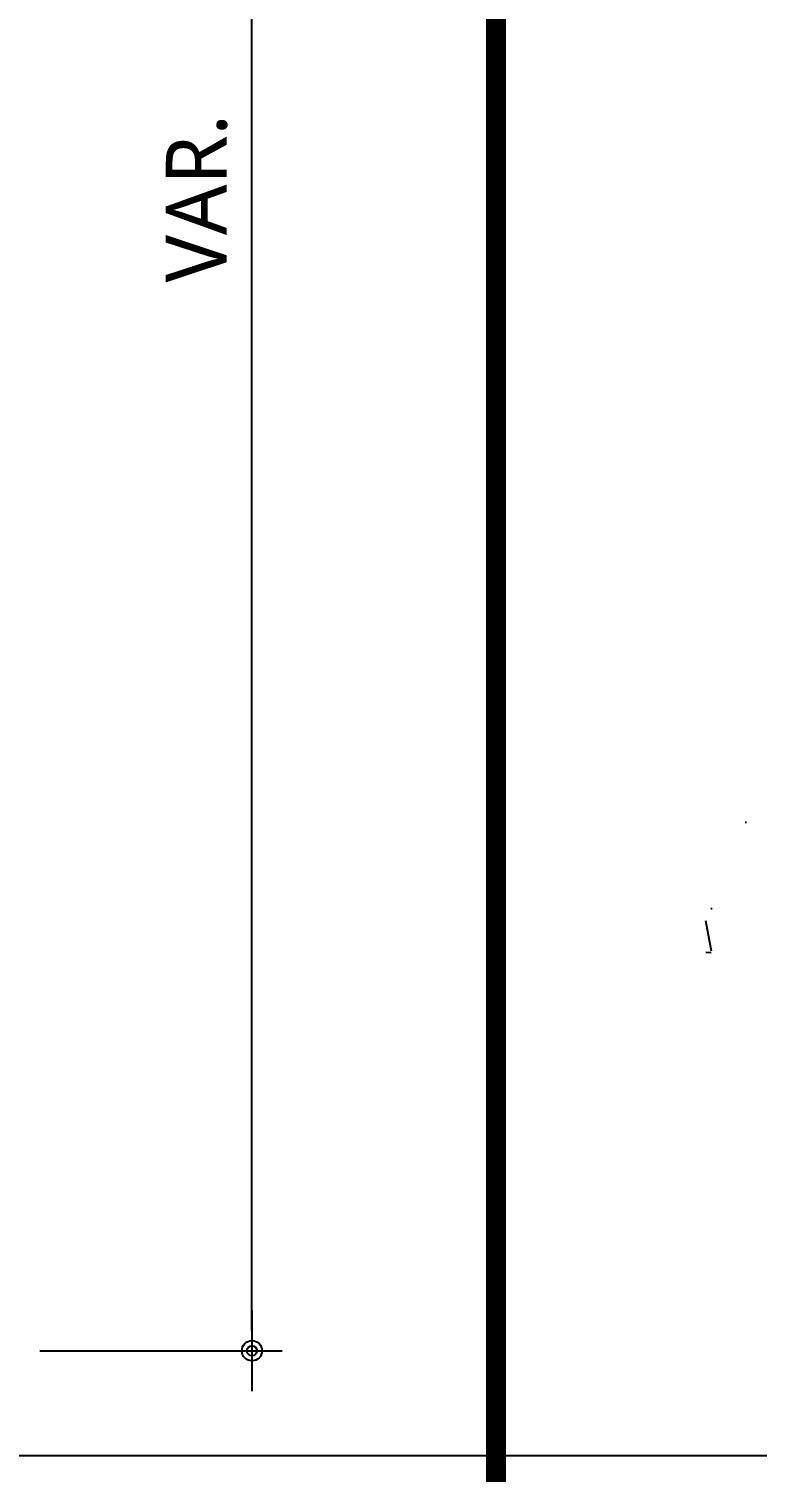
# Model space of a CAD drawing. Extents: x -256 to 8104, y -176 to 5714.
# Drawn here: x 4334 to 4694, y 4116 to 4830 of the extents above; entities that cross this region are included whole.
import ezdxf

# ---------------------------------------------------------------- set-up
doc = ezdxf.new("R2010")
doc.units = 0
doc.header["$LTSCALE"] = 30
doc.layers.get('0').update_dxf_attribs({"linetype": 'CONTINUOUS'})
doc.layers.get('DEFPOINTS').update_dxf_attribs({"linetype": 'CONTINUOUS'})
doc.layers.add('DIM', color=7, linetype='CONTINUOUS')
doc.layers.add('해치', color=8, linetype='CONTINUOUS')
doc.styles.add('돋움', font='malgun.ttf')
doc.dimstyles.new('10', dxfattribs={"dimscale": 10, "dimtxt": 3, "dimasz": 1, "dimexe": 1.5, "dimexo": 2, "dimgap": 1, "dimtad": 1, "dimdec": 0, "dimlunit": 6, "dimtxsty": '돋움', "dimblk": 'DIMDOT', "dimcen": -1, "dimdle": 1.5, "dimclrt": 3, "dimazin": 3, "dimtfac": 1, "dimtdec": 0, "dimtix": 1, "dimtmove": 2, "dimatfit": 3, "dimldrblk": 'DIMDOT', "dimarcsym": 0})

# ---------------------------------------------------------------- blocks, each defined once
blk = doc.blocks.new('DIMDOT')
at = {"linetype": 'Continuous'}
blk.add_line((-2, 0), (2, 0), dxfattribs=at)
for radius in [0.5, 0.25]:
    blk.add_circle((0, 0), radius, dxfattribs=at)
blk = doc.blocks.new('*D874')
at = {"layer": 'DEFPOINTS', "color": 0}
for p in [(122675.19795384, -1373.920132167965), (122800.1030496427, -1373.920132167965), (122675.19795384, -2513.887232045088)]:
    blk.add_point(p, dxfattribs=at)
at = {"layer": 'DIM', "color": 0, "lineweight": -2, "ltscale": 10}
for p, q in [((122695.19795384, -1373.920132167965), (122815.1030496427, -1373.920132167965)), ((122800.1030496427, -2503.887232045088), (122800.1030496427, -1383.920132167965)), ((122695.19795384, -2513.887232045088), (122815.1030496427, -2513.887232045088))]:
    blk.add_line(p, q, dxfattribs=at)
at = {"layer": 'DIM', "color": 0, "lineweight": -2, "xscale": 10, "yscale": 10, "zscale": 10}
for p, rotation in [((122800.1030496427, -1373.920132167965), 90), ((122800.1030496427, -2513.887232045088), 270)]:
    blk.add_blockref('DIMDOT', p, dxfattribs=dict(at, rotation=rotation))
at = {"layer": 'DIM', "color": 3, "insert": (122772.8077216695, -1944.001551805053), "char_height": 30, "attachment_point": 5, "rotation": 90, "style": '돋움'}
blk.add_mtext('VAR.', dxfattribs=at)
blk = doc.blocks.new('CRAYON_32', base_point=(118355.5648458949, -6689.852634188661))
at = {"layer": '해치'}
h = blk.add_hatch(dxfattribs=at)
h.set_pattern_fill('AR-CONC', color=256, style=0)
h.set_pattern_definition([(49.99999999999999, (121595.1107981623, -3789.108835907197), (182.184668996004, -15.93908553890309), [19.05, -209.55]), (355, (121595.1107981623, -3789.108835907197), (-35.24282597566699, 191.05664288218), [15.24, -167.64]), (100.451, (121610.2927981623, -3790.437085907197), (146.9425016659592, 175.1166878202919), [16.19, -178.09]), (46.1842, (121595.1107981623, -3738.308835907196), (271.0790408921299, -42.04232793272715), [28.575, -314.325]), (96.63560000000001, (121617.7006981623, -3741.812335907196), (237.4042344662371, 247.4255558900492), [24.285, -267.135]), (351.1840000000001, (121595.1107981623, -3738.308835907196), (237.4046058139339, 247.4251178605977), [22.86, -251.46]), (21, (121620.5107981623, -3751.008835907196), (151.6148798353833, -102.2655185167625), [19.05, -209.55]), (326.0000000000001, (121620.5107981623, -3751.008835907196), (61.80202834764707, 184.1879661223193), [15.24, -167.64]), (71.4514, (121633.1452981623, -3759.530935907196), (213.4164907701245, 81.92285771605745), [16.19, -178.09]), (37.50000000000001, (121595.1107981623, -3789.108835907197), (3.088603250591817, 84.55503887315311), [0, -165.608, 0, -170.18, 0, -168.275]), (7.499999999999999, (121595.1107981623, -3789.108835907197), (66.81966251030575, 100.1805748181195), [0, -97.02799999999999, 0, -161.798, 0, -64.135]), (327.5, (121538.4687981623, -3789.108835907197), (135.5905951668714, -5.728743992673458), [0, -63.5, 0, -198.12, 0, -262.89]), (317.5, (121513.0687981623, -3789.108835907197), (148.129181386018, 25.42649103333301), [0, -82.55, 0, -131.572, 0, -186.69])])
h.paths.add_polyline_path([(124074.6889909376, -2355.348318777831), (124074.6889909376, -2252.36434840119), (123024.5037899713, -2252.36434840119), (123024.5037899713, -2355.348318777831)])
at = {"color": 8}
blk.add_line((120874.380041781, -2565.691370258534), (124222.2047650871, -2565.691370258534), dxfattribs=at)
at = {"color": 8, "const_width": 10}
blk.add_lwpolyline([(122920.7288468689, -3920.608669679898), (122920.7288468689, -1151.458669679874)], dxfattribs=at)
at = {"layer": 'DIM', "ltscale": 10}
dim = blk.add_linear_dim(base=(122800.1030496427, -1373.920132167965), p1=(122675.19795384, -2513.887232045088), p2=(122675.19795384, -1373.920132167965), angle=90, text='VAR.', dimstyle='10', dxfattribs=at)
dim.commit()
dim.dimension.update_dxf_attribs({"geometry": '*D874', "text_midpoint": (122772.8077216695, -1944.001551805053), "dimtype": 160})

msp = doc.modelspace()

# ---------------------------------------------------------------- block references
msp.add_blockref('CRAYON_32', (0, 0))

doc.saveas('drawing.dxf')
